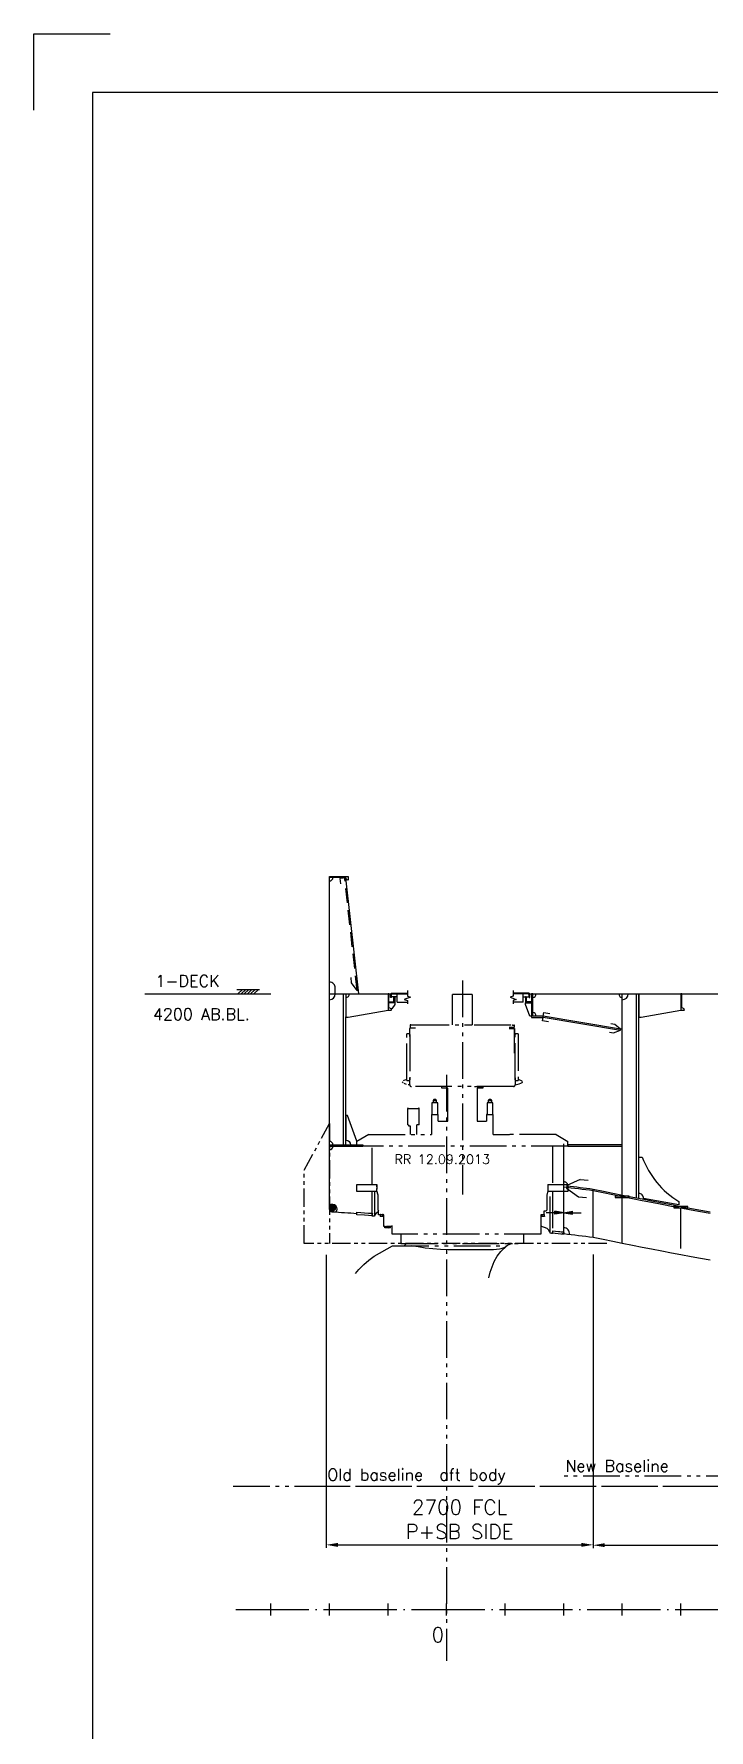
# Model space of a CAD drawing. Extents: x -86245 to 167090, y -69122 to 58950.
# Drawn here: x -836 to 4928, y 44480 to 58950 of the extents above; entities that cross this region are included whole.
import ezdxf

# ---------------------------------------------------------------- set-up
doc = ezdxf.new("R2010")
doc.units = 0
doc.header["$LTSCALE"] = 250
for name, pattern in [('CENTER', [3, 2.5, -0.25, 0, -0.25]), ('DASHED', [0.75, 0.5, -0.25]), ('PHANTOM', [2.1, 1.25, -0.2, 0.125, -0.2, 0.125, -0.2]), ('PHANTOM2', [1.25, 0.625, -0.125, 0.125, -0.125, 0.125, -0.125])]:
    doc.linetypes.add(name, pattern=pattern)
doc.layers.get('0').update_dxf_attribs({"linetype": 'CONTINUOUS'})
doc.layers.get('DEFPOINTS').update_dxf_attribs({"linetype": 'CONTINUOUS'})
for name, color, linetype in [('S0CO1', 1, 'CONTINUOUS'), ('S0CO2', 2, 'CONTINUOUS'), ('S0CO3', 3, 'CONTINUOUS'), ('S0CO5', 4, 'CONTINUOUS'), ('S0DA1', 1, 'DASHED'), ('S0PH1', 1, 'PHANTOM'), ('S0PH2', 2, 'PHANTOM'), ('S0TX2', 2, 'CONTINUOUS')]:
    doc.layers.add(name, color=color, linetype=linetype)
doc.styles.add('ROMANS', font='romans.shx', dxfattribs={"height": 125})
doc.dimstyles.get("Standard").update_dxf_attribs({"dimscale": 50, "dimtxt": 125, "dimasz": 2, "dimexe": 0.5, "dimexo": 1, "dimgap": 1, "dimtad": 1, "dimdsep": 46, "dimtxsty": 'ROMANS', "dimcen": 1.5, "dimclrd": 1, "dimclre": 1, "dimclrt": 2, "dimazin": 2, "dimtfac": 1, "dimtmove": 2, "dimatfit": 3, "dimfxl": 1, "dimtvp": 100, "dimtolj": 1, "dimarcsym": 0})

# ---------------------------------------------------------------- blocks, each defined once
blk = doc.blocks.new('HP140x8')
at = {"color": 0}
blk.add_lwpolyline([(0, 0), (0, -140), (24, -140, 0.767327), (27, -129), (11, -119, -0.267949), (8, -115), (8, 0)], format="xyb", close=True, dxfattribs=at)
blk = doc.blocks.new('*X8')
at = {"color": 0}
for p, q in [((13410, 17177), (13450, 17217)), ((13439, 17177), (13479, 17217)), ((13467, 17177), (13507, 17217)), ((13495, 17177), (13535, 17217)), ((13523, 17177), (13563, 17217)), ((13552, 17177), (13592, 17217))]:
    blk.add_line(p, q, dxfattribs=at)
blk = doc.blocks.new('TYKK')
at = {"layer": 'S0CO1'}
for p, q in [((-2.04, 0.82), (2.04, 0.82)), ((-2.04, 0), (2.04, 0))]:
    blk.add_line(p, q, dxfattribs=at)
at = {"layer": 'S0CO1', "xscale": 0.0204, "yscale": 0.0204, "zscale": 0.0204}
blk.add_blockref('*X8', (-275.41, -350.41), dxfattribs=at)
blk = doc.blocks.new('HP160x7')
at = {"color": 0}
blk.add_lwpolyline([(0, 0), (0, -160), (23, -160, 0.767327), (26, -149), (10, -140, -0.267949), (7, -134), (7, 0)], format="xyb", close=True, dxfattribs=at)
blk = doc.blocks.new('snip')
at = {"color": 0, "linetype": 'ByBlock'}
for p, q in [((-75, -151), (-75, -221)), ((75, -151), (75, -221))]:
    blk.add_line(p, q, dxfattribs=at)
blk.add_lwpolyline([(75, -151), (13, -43), (-12, -43), (-75, -151)], dxfattribs=at)
blk = doc.blocks.new('ST10005')
at = {"color": 1}
for p, q in [((0, 0), (2, 0.32)), ((0, 0), (2, -0.32)), ((0, 0), (4, 0)), ((2, 0.32), (2, -0.32))]:
    blk.add_line(p, q, dxfattribs=at)
blk.add_solid([(0, 0), (2, 0.32), (0, 0), (2, -0.32)], dxfattribs=at)
blk = doc.blocks.new('L200X100X10')
at = {"layer": 'S0CO2'}
blk.add_lwpolyline([(0, 0), (0, -200), (100, -200), (100, -200), (100, -190), (15, -190, -0.414214), (10, -185), (10, 0)], format="xyb", close=True, dxfattribs=at)
blk = doc.blocks.new('A$C3BA96D1C')
at = {"layer": 'S0CO1', "color": 8}
for p, q in [((529, -31), (521, -31)), ((579, -26), (529, -26)), ((579, -71), (579, -1)), ((579, -71), (665, -71)), ((1654, -71), (1568, -71)), ((1654, -71), (1654, -1)), ((1654, -26), (1704, -26)), ((1704, -31), (1712, -31))]:
    blk.add_line(p, q, dxfattribs=at)
for points in [[(521, -31), (521, -8, -0.414214), (536, 7), (665, 7)], [(1712, -31), (1712, -8, 0.414214), (1697, 7), (1568, 7)], [(529, -31), (529, -8, -0.414214), (536, -1), (665, -1)], [(1704, -31), (1704, -8, 0.414214), (1697, -1), (1568, -1)]]:
    blk.add_lwpolyline(points, format="xyb", dxfattribs=at)
at = {"layer": 'S0CO1', "color": 8, "linetype": 'Continuous'}
for points in [[(665, 29), (665, -19), (691, -29), (639, -47), (665, -57), (665, -86)], [(1568, 29), (1568, -19), (1542, -29), (1594, -47), (1568, -57), (1568, -86)]]:
    blk.add_lwpolyline(points, dxfattribs=at)
at = {"layer": 'S0CO1', "color": 8}
for points in [[(508, -76), (508, -72, -0.414214), (512, -68), (546, -68, 0.414214), (550, -64), (550, -30, -0.414214), (554, -26), (558, -26), (558, -76)], [(1725, -76), (1725, -72, 0.414214), (1721, -68), (1687, -68, -0.414214), (1683, -64), (1683, -30, 0.414214), (1679, -26), (1675, -26), (1675, -76)]]:
    blk.add_lwpolyline(points, format="xyb", close=True, dxfattribs=at)
for points in [[(558, -76), (558, -91), (533, -128), (527, -128)], [(1725, -76), (1725, -190), (1710, -190), (1675, -91), (1675, -76), (1725, -76)]]:
    blk.add_lwpolyline(points, dxfattribs=at)
blk = doc.blocks.new('A$C55CA376D')
at = {"color": 8, "linetype": 'ByBlock', "lineweight": -2}
for p, q in [((135, 4314), (135, 2488)), ((219, 4194), (51, 4194)), ((51, 3937), (51, 4194)), ((219, 4194), (219, 3937)), ((-312, 3930), (-312, 3912)), ((-309, 3912), (-312, 3912)), ((-312, 3910), (-265, 3910)), ((-312, 3904), (-312, 3910)), ((-305, 3937), (-294, 3937)), ((-294, 3937), (-292, 3937)), ((-290, 3937), (564, 3937)), ((160, 3937), (217, 3937)), ((578, 3912), (535, 3912)), ((560, 3937), (562, 3937)), ((562, 3937), (564, 3937)), ((562, 3934), (564, 3934)), ((564, 3934), (564, 3937)), ((564, 3934), (575, 3934)), ((576, 3934), (575, 3934)), ((577, 3933), (576, 3934)), ((578, 3931), (577, 3933)), ((578, 3930), (578, 3932)), ((578, 3930), (578, 3931)), ((578, 3930), (578, 3912)), ((579, 3912), (579, 3930)), ((-322, 3860), (-340, 3860)), ((-340, 3857), (-340, 3860)), ((-340, 3464), (-340, 3856)), ((-312, 3904), (-315, 3904)), ((-315, 3835), (-315, 3904)), ((-315, 3853), (-315, 3467)), ((535, 3904), (579, 3904)), ((579, 3904), (579, 3835)), ((579, 3694), (579, 3904)), ((585, 3467), (585, 3853)), ((610, 3860), (592, 3860)), ((610, 3860), (610, 3857)), ((610, 3856), (610, 3464)), ((-315, 3424), (-315, 3485)), ((585, 3485), (585, 3424)), ((-379, 3449), (-377, 3446)), ((-377, 3446), (-375, 3443)), ((-375, 3443), (-370, 3440)), ((-364, 3462), (-370, 3459)), ((-340, 3469), (-364, 3462)), ((-364, 3437), (-346, 3431)), ((-340, 3460), (-340, 3463)), ((-340, 3460), (-322, 3460)), ((-327, 3427), (-321, 3426)), ((-321, 3426), (-315, 3425)), ((571, 3410), (-301, 3410)), ((-40, 3395), (-40, 3410)), ((10, 3395), (-40, 3395)), ((10, 3371), (10, 3395)), ((10, 3114), (10, 3371)), ((238, 3410), (310, 3410)), ((310, 3395), (260, 3395)), ((260, 3395), (260, 3371)), ((260, 3371), (260, 3114)), ((310, 3410), (310, 3395)), ((585, 3425), (596, 3427)), ((592, 3460), (610, 3460)), ((596, 3427), (607, 3429)), ((607, 3429), (620, 3433)), ((634, 3462), (610, 3469)), ((610, 3463), (610, 3460)), ((620, 3433), (634, 3437)), ((640, 3459), (634, 3462)), ((634, 3437), (640, 3440)), ((645, 3456), (640, 3459)), ((640, 3440), (645, 3443)), ((645, 3443), (647, 3446)), ((649, 3449), (647, 3453)), ((647, 3446), (649, 3449)), ((-334, 3222), (-334, 3219)), ((-334, 3222), (-333, 3222)), ((-334, 3219), (-334, 3219)), ((-334, 3219), (-334, 3219)), ((-332, 3223), (-333, 3223)), ((-332, 3226), (-332, 3225)), ((-327, 3226), (-332, 3226)), ((-332, 3225), (-332, 3223)), ((-332, 3082), (-332, 3219)), ((-327, 3223), (-327, 3225)), ((-327, 3223), (-327, 3223)), ((-327, 3222), (-327, 3223)), ((-327, 3222), (-239, 3222)), ((-235, 3226), (-240, 3226)), ((-240, 3225), (-240, 3223)), ((-239, 3223), (-240, 3223)), ((-239, 3223), (-239, 3222)), ((-237, 3222), (-237, 3223)), ((-235, 3223), (-237, 3223)), ((-237, 3222), (-234, 3222)), ((-235, 3225), (-235, 3226)), ((-235, 3223), (-235, 3225)), ((-234, 3219), (-234, 3222)), ((-234, 3219), (-234, 3219)), ((-234, 3219), (-234, 3219)), ((-234, 3089), (-234, 3219)), ((-125, 3271), (-125, 3171)), ((-75, 3271), (-125, 3271)), ((-113, 3294), (-115, 3292)), ((-115, 3292), (-115, 3274)), ((-113, 3292), (-115, 3292)), ((-113, 3274), (-115, 3274)), ((-115, 3274), (-115, 3271)), ((-113, 3294), (-111, 3294)), ((-108, 3292), (-113, 3292)), ((-108, 3274), (-113, 3274)), ((-111, 3294), (-104, 3294)), ((-106, 3301), (-108, 3300)), ((-108, 3300), (-108, 3294)), ((-100, 3292), (-108, 3292)), ((-100, 3274), (-108, 3274)), ((-106, 3301), (-103, 3301)), ((-100, 3300), (-106, 3300)), ((-104, 3294), (-96, 3294)), ((-103, 3301), (-97, 3301)), ((-94, 3300), (-100, 3300)), ((-93, 3292), (-100, 3292)), ((-92, 3274), (-100, 3274)), ((-97, 3301), (-94, 3301)), ((-96, 3294), (-89, 3294)), ((-92, 3300), (-94, 3301)), ((-94, 3301), (-94, 3294)), ((-92, 3300), (-94, 3300)), ((-87, 3292), (-93, 3292)), ((-92, 3294), (-92, 3300)), ((-87, 3274), (-92, 3274)), ((-89, 3294), (-87, 3294)), ((-85, 3292), (-87, 3292)), ((-85, 3274), (-87, 3274)), ((-85, 3274), (-85, 3292)), ((-85, 3271), (-85, 3274)), ((-75, 3171), (-75, 3271)), ((395, 3271), (345, 3271)), ((345, 3271), (345, 3171)), ((357, 3292), (355, 3292)), ((355, 3292), (355, 3274)), ((355, 3274), (355, 3271)), ((357, 3274), (355, 3274)), ((362, 3292), (357, 3292)), ((362, 3274), (357, 3274)), ((364, 3301), (362, 3300)), ((362, 3300), (362, 3294)), ((364, 3300), (362, 3300)), ((370, 3274), (362, 3274)), ((364, 3301), (367, 3301)), ((364, 3301), (364, 3294)), ((370, 3300), (364, 3300)), ((366, 3294), (374, 3294)), ((376, 3300), (370, 3300)), ((378, 3274), (370, 3274)), ((373, 3301), (376, 3301)), ((374, 3294), (381, 3294)), ((378, 3300), (376, 3301)), ((378, 3300), (376, 3300)), ((378, 3294), (378, 3300)), ((383, 3292), (378, 3292)), ((383, 3274), (378, 3274)), ((381, 3294), (383, 3294)), ((385, 3292), (383, 3292)), ((385, 3274), (383, 3274)), ((385, 3274), (385, 3292)), ((395, 3171), (395, 3271)), ((-332, 3082), (-326, 3082)), ((-326, 3082), (-326, 3074)), ((-326, 3074), (-312, 3074)), ((-312, 3074), (-312, 3000)), ((-234, 3082), (-255, 3082)), ((-255, 3000), (-255, 3082)), ((-234, 3089), (-234, 3089)), ((-234, 3082), (-234, 3089)), ((-128, 3171), (-128, 3000)), ((-127, 3171), (-128, 3171)), ((-125, 3171), (-127, 3171)), ((-125, 3171), (-75, 3171)), ((-72, 3171), (-73, 3171)), ((-72, 3114), (-72, 3171)), ((-72, 3114), (10, 3114)), ((260, 3114), (342, 3114)), ((342, 3171), (342, 3114)), ((343, 3171), (342, 3171)), ((345, 3171), (343, 3171)), ((345, 3171), (395, 3171)), ((397, 3171), (395, 3171)), ((398, 3000), (398, 3171)), ((-1000, 2912), (-715, 2912)), ((-1000, 2900), (-715, 2900)), ((-665, 3000), (-765, 2942)), ((-765, 2900), (-765, 2942)), ((1035, 2900), (-765, 2900)), ((-715, 2900), (-715, 2912)), ((-665, 3000), (-128, 3000)), ((-635, 2575), (-635, 2900)), ((-496, 3000), (-480, 3000)), ((398, 3000), (446, 3000)), ((446, 3000), (492, 3000)), ((492, 3000), (536, 3000)), ((935, 3000), (536, 3000)), ((905, 2900), (905, 2575)), ((935, 3000), (1035, 2942)), ((1035, 2900), (1035, 2942)), ((-765, 2515), (-765, 2575)), ((-765, 2575), (-595, 2575)), ((-765, 2515), (-765, 2575)), ((-765, 2575), (-595, 2575)), ((-599, 2515), (-765, 2515)), ((-599, 2515), (-765, 2515)), ((-635, 2304), (-635, 2515)), ((-615, 2515), (-635, 2515)), ((-615, 2515), (-635, 2515)), ((-615, 2515), (-615, 2303)), ((-615, 2515), (-615, 2303)), ((-599, 2515), (-596, 2527)), ((-599, 2515), (-596, 2527)), ((-596, 2527), (-596, 2527)), ((-595, 2527), (-596, 2527)), ((-596, 2527), (-596, 2527)), ((-595, 2527), (-596, 2527)), ((-595, 2555), (-595, 2575)), ((-595, 2555), (-595, 2575)), ((-595, 2575), (-595, 2533)), ((-595, 2520), (-595, 2540)), ((-585, 2483), (-595, 2520)), ((-585, 2483), (-595, 2520)), ((-585, 2356), (-585, 2483)), ((865, 2520), (855, 2483)), ((855, 2483), (855, 2356)), ((865, 2575), (865, 2540)), ((865, 2575), (1035, 2575)), ((865, 2540), (865, 2520)), ((1035, 2515), (869, 2515)), ((885, 2575), (905, 2575)), ((905, 2515), (885, 2515)), ((885, 2158), (885, 2515)), ((905, 2515), (905, 2166)), ((1000, 2515), (1000, 2515)), ((1035, 2575), (1035, 2515)), ((-765, 2316), (-765, 2337)), ((-765, 2337), (-732, 2335)), ((-700, 2312), (-765, 2316)), ((-732, 2335), (-700, 2333)), ((-700, 2333), (-667, 2330)), ((-667, 2330), (-634, 2328)), ((-634, 2328), (-635, 2321)), ((-634, 2328), (-635, 2321)), ((-635, 2321), (-635, 2314)), ((-611, 2317), (-615, 2303)), ((-611, 2317), (-615, 2303)), ((-602, 2328), (-611, 2317)), ((-602, 2328), (-611, 2317)), ((-588, 2339), (-602, 2328)), ((-588, 2339), (-602, 2328)), ((-580, 2343), (-588, 2339)), ((-580, 2343), (-588, 2339)), ((-585, 2356), (-582, 2350)), ((-585, 2356), (-582, 2350)), ((-580, 2350), (-582, 2350)), ((-580, 2350), (-582, 2350)), ((-580, 2315), (-580, 2350)), ((-580, 2315), (-580, 2350)), ((-568, 2317), (-568, 2315)), ((-564, 2317), (-568, 2317)), ((-568, 2317), (-568, 2315)), ((-564, 2317), (-568, 2317)), ((-567, 2317), (-565, 2317)), ((-567, 2317), (-567, 2303)), ((-567, 2317), (-565, 2317)), ((-565, 2317), (-559, 2317)), ((-565, 2317), (-559, 2317)), ((-559, 2317), (-551, 2317)), ((-559, 2317), (-551, 2317)), ((-551, 2317), (-545, 2317)), ((-551, 2317), (-545, 2317)), ((-542, 2317), (-546, 2317)), ((-542, 2317), (-546, 2317)), ((-545, 2317), (-543, 2317)), ((-545, 2317), (-543, 2317)), ((-543, 2303), (-543, 2317)), ((-543, 2303), (-543, 2317)), ((-542, 2315), (-542, 2317)), ((-542, 2315), (-542, 2317)), ((813, 2317), (815, 2317)), ((813, 2317), (813, 2303)), ((815, 2317), (821, 2317)), ((821, 2317), (829, 2317)), ((829, 2317), (835, 2317)), ((834, 2317), (834, 2350)), ((834, 2350), (850, 2350)), ((835, 2317), (837, 2317)), ((837, 2303), (837, 2317)), ((852, 2350), (855, 2356)), ((-668, 2310), (-700, 2312)), ((-635, 2307), (-668, 2310)), ((-635, 2314), (-636, 2307)), ((-635, 2314), (-636, 2307)), ((-635, 2314), (-635, 2314)), ((-635, 2314), (-635, 2311)), ((-635, 2314), (-635, 2314)), ((-635, 2311), (-635, 2307)), ((-635, 2311), (-635, 2307)), ((-635, 2304), (-635, 2305)), ((-625, 2304), (-635, 2305)), ((-635, 2304), (-635, 2305)), ((-615, 2303), (-625, 2304)), ((-615, 2303), (-625, 2304)), ((-615, 2303), (-615, 2303)), ((-568, 2315), (-580, 2315)), ((-568, 2315), (-580, 2315)), ((-567, 2303), (-565, 2303)), ((-567, 2303), (-565, 2301)), ((-567, 2303), (-565, 2303)), ((-567, 2303), (-565, 2301)), ((-565, 2303), (-559, 2303)), ((-565, 2303), (-559, 2303)), ((-563, 2301), (-565, 2301)), ((-563, 2301), (-565, 2301)), ((-558, 2301), (-563, 2301)), ((-558, 2301), (-563, 2301)), ((-559, 2303), (-551, 2303)), ((-559, 2303), (-551, 2303)), ((-552, 2301), (-558, 2301)), ((-552, 2301), (-558, 2301)), ((-547, 2301), (-552, 2301)), ((-551, 2303), (-545, 2303)), ((-551, 2303), (-545, 2303)), ((-545, 2301), (-547, 2301)), ((-545, 2301), (-547, 2301)), ((-545, 2301), (-543, 2303)), ((-545, 2303), (-543, 2303)), ((-545, 2301), (-543, 2303)), ((-545, 2303), (-543, 2303)), ((-542, 2315), (-543, 2315)), ((-542, 2315), (-543, 2315)), ((-542, 2315), (-542, 2315)), ((-535, 2315), (-542, 2315)), ((-542, 2315), (-542, 2315)), ((-535, 2315), (-542, 2315)), ((-535, 2231), (-535, 2315)), ((-535, 2216), (-535, 2231)), ((-525, 2216), (-535, 2216)), ((-528, 2216), (-525, 2216)), ((-528, 2205), (-528, 2216)), ((-528, 2205), (-526, 2204)), ((-503, 2204), (-526, 2204)), ((-525, 2216), (-518, 2216)), ((-524, 2216), (-513, 2216)), ((-469, 2216), (-512, 2216)), ((-503, 2204), (-501, 2205)), ((-501, 2205), (-501, 2216)), ((-496, 2216), (-496, 2205)), ((-496, 2205), (-494, 2204)), ((-479, 2204), (-494, 2204)), ((-479, 2204), (-478, 2205)), ((-478, 2205), (-478, 2216)), ((-468, 2216), (-469, 2216)), ((-465, 2216), (-468, 2216)), ((-465, 2150), (-465, 2225)), ((813, 2315), (805, 2315)), ((805, 2315), (805, 2150)), ((860, 2197), (805, 2217)), ((812, 2315), (812, 2315)), ((813, 2303), (815, 2301)), ((835, 2301), (815, 2301)), ((837, 2303), (835, 2301)), ((874, 2184), (860, 2197)), ((882, 2171), (874, 2184)), ((885, 2159), (882, 2171)), ((905, 2166), (906, 2173)), ((906, 2173), (906, 2179)), ((906, 2179), (930, 2177)), ((930, 2177), (954, 2174)), ((954, 2174), (966, 2172)), ((966, 2172), (978, 2171)), ((978, 2171), (990, 2170)), ((-617, 1962), (-463, 2050)), ((805, 2150), (-465, 2150)), ((-463, 2050), (513, 2050)), ((-390, 2150), (-390, 2070)), ((-390, 2070), (660, 2070)), ((-366, 2050), (-363, 2051)), ((-363, 2051), (-360, 2053)), ((-360, 2053), (-357, 2055)), ((-357, 2055), (-353, 2058)), ((-354, 2070), (-353, 2069)), ((-353, 2069), (-352, 2067)), ((-352, 2061), (-353, 2058)), ((-352, 2067), (-351, 2064)), ((-351, 2064), (-352, 2061)), ((-243, 2041), (-303, 2050)), ((-182, 2032), (-243, 2041)), ((-118, 2025), (-182, 2032)), ((471, 2027), (462, 2024)), ((464, 2002), (513, 2050)), ((480, 2030), (471, 2027)), ((488, 2034), (480, 2030)), ((494, 2037), (488, 2034)), ((500, 2040), (494, 2037)), ((504, 2043), (500, 2040)), ((506, 2044), (504, 2043)), ((507, 2045), (506, 2044)), ((507, 2045), (519, 2055)), ((519, 2055), (533, 2063)), ((533, 2063), (540, 2066)), ((540, 2066), (548, 2068)), ((548, 2068), (556, 2070)), ((556, 2070), (564, 2070)), ((660, 2070), (660, 2150)), ((895, 2157), (885, 2159)), ((905, 2156), (895, 2157)), ((904, 2159), (905, 2162)), ((928, 2156), (904, 2159)), ((904, 2159), (904, 2159)), ((905, 2166), (905, 2166)), ((905, 2166), (905, 2156)), ((905, 2162), (905, 2166)), ((905, 2156), (905, 2156)), ((952, 2153), (928, 2156)), ((975, 2151), (952, 2153)), ((999, 2148), (975, 2151)), ((990, 2170), (1000, 2169)), ((1000, 2152), (999, 2148)), ((1000, 2160), (1000, 2169)), ((1000, 2164), (1000, 2155)), ((1000, 2155), (1000, 2152)), ((1000, 2151), (1000, 2152)), ((-748, 1849), (-707, 1890)), ((-707, 1890), (-663, 1928)), ((-663, 1928), (-617, 1962)), ((-53, 2020), (-118, 2025)), ((13, 2017), (-53, 2020)), ((80, 2016), (13, 2017)), ((147, 2016), (80, 2016)), ((214, 2016), (147, 2016)), ((279, 2016), (214, 2016)), ((311, 2016), (279, 2016)), ((342, 2016), (311, 2016)), ((373, 2017), (342, 2016)), ((371, 1826), (407, 1917)), ((401, 2017), (373, 2017)), ((427, 2019), (401, 2017)), ((407, 1917), (433, 1961)), ((452, 2021), (427, 2019)), ((433, 1961), (464, 2002)), ((462, 2024), (452, 2021)), ((-778, 1815), (-748, 1849)), ((360, 1777), (371, 1826))]:
    blk.add_line(p, q, dxfattribs=at)
for centre, radius, start, end in [((-305, 3930), 7, 90, 180), ((575, 3930), 4, 0, 90), ((-322, 3853), 7, 0, 90), ((592, 3853), 7, 90, 180), ((-322, 3467), 7, 270, 0), ((-301, 3424), 14, 180, 270), ((571, 3424), 14, 270, 0), ((592, 3467), 7, 180, 270), ((-615, 2533), 20, 345, 0), ((-615, 2533), 20, 345, 0)]:
    blk.add_arc(centre, radius, start, end, dxfattribs=at)
at = {"color": 8, "linetype": 'ByBlock', "lineweight": -2, "style": 'ROMANS'}
blk.add_text('RR 12.09.2013', height=80, dxfattribs=at).set_placement((-445, 2749))
blk = doc.blocks.new('A$C27CE3E73')
at = {"layer": 'S0PH1'}
blk.add_line((-608, -2070), (14965, -2070), dxfattribs=at)
blk = doc.blocks.new('A$C46B77419')
at = {"layer": 'S0CO1'}
blk.add_hatch(color=8, dxfattribs=at).paths.add_polyline_path([(-14700, 3621.664, 1), (-14750, 3621.664, 1)])
at = {"layer": 'S0CO1', "color": 8}
for p, q in [((-14500, 5450.118), (-14610.434, 6440.118)), ((-12925.828, 5250.118), (-12266.644, 5140.254)), ((-12500, 3374.858), (-12500, 3781.59))]:
    blk.add_line(p, q, dxfattribs=at)
for points in [[(-14610.434, 6440.118), (-14660.126, 6434.575), (-14654.876, 6387.514)], [(-14503.347, 5480.118), (-14513.409, 5480.118), (-14560.843, 5544.539), (-14565.95, 5590.319)], [(-14610, 5450.118), (-14610, 5250.118), (-14590, 5250.118), (-14250, 5310.118)], [(-12110, 5450.118), (-12110, 5250.118), (-12090, 5250.118), (-11750, 5310.118)], [(-12880.117, 5210.565), (-12931.006, 5219.047), (-12925.869, 5249.872), (-12924.184, 5259.982), (-12919.046, 5290.807), (-12868.157, 5282.326)], [(-12359.629, 5123.817), (-12325.213, 5118.081), (-12266.685, 5140.008), (-12265, 5150.118), (-12313.253, 5189.841), (-12347.669, 5195.578)], [(-14750, 4162.118), (-14465, 4162.118), (-14465, 4150.118), (-14750, 4150.118)], [(-12250, 4162.118), (-12714.999, 4162.118), (-12714.999, 4150.118), (-12250, 4150.118)]]:
    blk.add_lwpolyline(points, dxfattribs=at)
for points in [[(-14700, 5450.118), (-14700, 5500.118, 0.414213624), (-14750, 5550.118)], [(-12250, 5150.118), (-12265, 5150.118), (-12925, 5260.118), (-12985, 5260.118, 0.414213562), (-13015, 5290.118), (-13015, 5420.118, 0.414213562), (-12985, 5450.118), (-12280, 5450.118, 0.414213562), (-12250, 5420.118)]]:
    blk.add_lwpolyline(points, format="xyb", dxfattribs=at)
at = {"layer": 'S0CO1'}
blk.add_lwpolyline([(-16327.189, 5450.118), (-15250.601, 5450.118)], dxfattribs=at)
at = {"layer": 'S0CO1', "color": 8, "flags": 128}
for points in [[(-14630, 4162.118), (-14630, 5450.118)], [(-12130, 3710.382), (-12130, 5450.118)], [(-12110, 3706.407), (-12110, 5450.118)], [(-14610, 4162.118), (-14610, 5254.034)], [(-12130, 3710.382), (-12130, 5240.118)], [(-12110, 3706.407), (-12110, 5240.118)]]:
    blk.add_lwpolyline(points, dxfattribs=at)
at = {"layer": 'S0CO1', "color": 8}
blk.add_lwpolyline([(-14570, 4162.118), (-14515, 4162.118), (-14515, 4192.383), (-14595, 4412.118), (-14610, 4412.118), (-14610, 4202.118, -0.414213562)], format="xyb", close=True, dxfattribs=at)
at = {"layer": 'S0CO1', "color": 8, "flags": 128}
blk.add_lwpolyline([(-12079.422, 4057.541, 0.171345483), (-11767.042, 3679.566), (-11767.042, 3649.566), (-12068.887, 3704.969, 0.420350243), (-12109.422, 3747.541), (-12109.422, 4057.541)], format="xyb", close=True, dxfattribs=at)
for points in [[(-12750, 3803.925, -0.001166), (-12500, 3773.549), (-12414.111, 3755.731), (-12332.025, 3738.875), (-12250, 3722.199), (-12163.229, 3704.75), (-12081.672, 3688.543), (-12000.197, 3672.535), (-11912.626, 3655.578), (-11831.26, 3640.094), (-11750, 3624.889), (-11661.532, 3608.6), (-11581.187, 3594.039), (-11500.965, 3579.717)], [(-12723.855, 3812.889, -0.001052992), (-12498.04, 3785.398), (-12411.685, 3767.483), (-12329.623, 3750.632), (-12247.622, 3733.961), (-12160.877, 3716.517), (-12079.346, 3700.316), (-11997.899, 3684.313), (-11910.364, 3667.363), (-11829.035, 3651.886), (-11747.81, 3636.687), (-11659.376, 3620.405), (-11579.063, 3605.85), (-11498.866, 3591.532)]]:
    blk.add_lwpolyline(points, format="xyb", dxfattribs=at)
at = {"layer": 'S0CO1', "color": 8}
blk.add_circle((-14725, 3621.664), 25, dxfattribs=at)
for centre, radius, start, end in [((-14750, 6443.118), 30, 269.9999407, 0.000006), ((-14750, 5450.118), 50, 270, 0), ((-14610, 5450.118), 30, 270, 0), ((-12250, 5450.118), 50, 270, 0), ((-14750, 4162.118), 30, 0, 90), ((-14750, 4150.118), 30, 270, 0), ((-12744.566, 3815.362), 30, 352.9308628, 90), ((-14725, 3613.763), 40, 317.55221, 128.6821875), ((-12750, 3405.228), 50, 353.1783151, 90)]:
    blk.add_arc(centre, radius, start, end, dxfattribs=at)
at = {"layer": 'S0CO2', "color": 8}
for points in [[(-12310, 3713.329), (-12190, 3713.329), (-12190, 3725.329), (-12310, 3725.329)], [(-11810, 3624.889), (-11690, 3624.889), (-11690, 3636.889), (-11810, 3636.889)]]:
    blk.add_lwpolyline(points, close=True, dxfattribs=at)
at = {"layer": 'S0CO3', "color": 8, "flags": 128}
for points in [[(-12250, 3374.531), (-12250, 3713.329)], [(-11750, 3277.066), (-11750, 3624.889)]]:
    blk.add_lwpolyline(points, dxfattribs=at)
at = {"layer": 'S0CO5', "color": 8, "flags": 128}
for points in [[(-14515, 3574.351, 0.001464981), (-14726.632, 3588.817, -0.395208619), (-14750, 3613.764), (-14750, 6450.118)], [(-12766.149, 3407.155, -0.000082349), (-12750, 3405.234, -0.001166), (-12500, 3374.858), (-12414.111, 3357.04), (-12332.025, 3340.185), (-12250, 3323.508), (-12163.229, 3306.06), (-12081.672, 3289.853), (-12000.197, 3273.845), (-11912.626, 3256.888), (-11831.26, 3241.403), (-11750, 3226.198), (-11661.532, 3209.909), (-11581.187, 3195.349), (-11500.965, 3181.027)]]:
    blk.add_lwpolyline(points, format="xyb", dxfattribs=at)
for points in [[(-14750, 5450.118), (-14232, 5450.118)], [(-13035, 5450.118), (-3500, 5450.118)], [(-12250, 3323.508), (-12250, 5450.118)], [(-12750, 3405.234), (-12750, 4170.457)]]:
    blk.add_lwpolyline(points, dxfattribs=at)
at = {"layer": 'S0DA1', "color": 8}
blk.add_line((-14513.409, 5480.118), (-14620.372, 6439.01), dxfattribs=at)
at = {"layer": 'S0PH1'}
blk.add_line((-13750, 4758.245), (-13750, -240.952), dxfattribs=at)
at = {"layer": 'S0PH2', "color": 8, "linetype": 'PHANTOM2'}
blk.add_lwpolyline([(-12383.358, 3320.118), (-14965, 3320.118), (-14965, 3945.118), (-14750, 4345.118), (-14750, 3320.118)], dxfattribs=at)
blk.add_blockref('A$C27CE3E73', (-14965, 3320.118))
at = {"layer": 'S0CO1', "color": 8}
blk.add_blockref('A$C3BA96D1C', (-14750, 5450.118), dxfattribs=at)
at = {"layer": 'S0CO1', "color": 8, "rotation": 84.52084537369115}
blk.add_blockref('snip', (-12767.218, 3807.628), dxfattribs=at)
at = {"layer": 'S0CO1', "color": 8, "yscale": 37.5, "zscale": 37.5, "rotation": 180}
for xscale in [37.5, -37.5]:
    blk.add_blockref('ST10005', (-12750, 3583.019), dxfattribs=dict(at, xscale=xscale))
at = {"layer": 'S0CO2', "color": 8, "xscale": -1, "rotation": 90.00000602060499}
blk.add_blockref('HP160x7', (-14750, 6450.118), dxfattribs=at)
at = {"layer": 'S0CO2', "color": 8}
for p in [(-14250, 5450.118), (-14250, 5450.118), (-11750, 5450.118)]:
    blk.add_blockref('HP140x8', p, dxfattribs=at)
at = {"layer": 'S0PH1', "color": 8}
blk.add_blockref('A$C55CA376D', (-13750, 1250.118), dxfattribs=at)
at = {"layer": 'S0PH2', "color": 8}
blk.add_blockref('L200X100X10', (-13025, 5449.973), dxfattribs=at)
at = {"layer": 'S0TX2', "xscale": 47.25, "yscale": 47.25, "zscale": 47.25}
blk.add_blockref('TYKK', (-15444.743, 5450.118), dxfattribs=at)
at = {"layer": 'S0TX2', "style": 'ROMANS'}
for s, p in [('1-DECK', (-16236.423, 5510.376)), ('4200 AB.BL.', (-16258.082, 5226.634))]:
    blk.add_text(s, height=100, dxfattribs=at).set_placement(p)
blk = doc.blocks.new('R-A0')
at = {"color": 2}
blk.add_lwpolyline([(58800, 42050), (59450, 42050), (59450, 41400)], dxfattribs=at)
blk = doc.blocks.new('A$C775A635E')
at = {"layer": 'S0CO1', "color": 6}
blk.add_lwpolyline([(0, 0), (0, 58450), (-41050, 58450), (-41050, 0)], close=True, dxfattribs=at)
at = {"layer": 'S0CO1', "rotation": 90}
blk.add_blockref('R-A0', (500, -500), dxfattribs=at)
blk = doc.blocks.new('A$C257C65E9')
at = {"layer": 'S0TX2', "color": 1, "linetype": 'CENTER'}
blk.add_line((-1800, 25), (35318, 25), dxfattribs=at)
at = {"layer": 'S0TX2', "color": 2, "linetype": 'Continuous'}
for p, q in [((-1500, -25), (-1500, 75)), ((-1000, -25), (-1000, 75)), ((-500, -25), (-500, 75)), ((0, -25), (0, 75)), ((500, -25), (500, 75)), ((1000, -25), (1000, 75)), ((1500, -25), (1500, 75)), ((2000, -25), (2000, 75))]:
    blk.add_line(p, q, dxfattribs=at)
at = {"layer": 'S0CO1', "color": 2, "linetype": 'ByBlock', "style": 'ROMANS'}
blk.add_text('0', height=125, dxfattribs=at).set_placement((-128, -253))
blk = doc.blocks.new('*D111')
at = {"layer": 'DEFPOINTS', "color": 0, "transparency": 16777216}
for p in [(3937, 48587), (16534, 46237), (16534, 46057)]:
    blk.add_point(p, dxfattribs=at)
at = {"layer": 'S0TX2', "color": 1, "lineweight": -2, "transparency": 16777216}
for p, q in [((3937, 48537), (3937, 46032)), ((16534, 46187), (16534, 46032)), ((4037, 46057), (16434, 46057))]:
    blk.add_line(p, q, dxfattribs=at)
at = {"layer": 'S0TX2', "color": 1, "transparency": 16777216}
for points in [[(4037, 46074), (4037, 46041), (3937, 46057)], [(16434, 46074), (16434, 46041), (16534, 46057)]]:
    blk.add_solid(points, dxfattribs=at)
at = {"layer": 'S0TX2', "color": 2, "transparency": 16777216, "insert": (10236, 46274), "char_height": 125, "attachment_point": 5, "style": 'ROMANS'}
blk.add_mtext('\\A1;GIRDER ALONG KNUCKLE AT TOP OF SKEG 2700 - 1875 FCL\\PP+SB SIDE', dxfattribs=at)
blk = doc.blocks.new('*D112')
at = {"layer": 'DEFPOINTS', "color": 0, "transparency": 16777216}
for p in [(1659, 48585), (3937, 48487), (3937, 46060)]:
    blk.add_point(p, dxfattribs=at)
at = {"layer": 'S0TX2', "color": 1, "lineweight": -2, "transparency": 16777216}
for p, q in [((1659, 48535), (1659, 46035)), ((3937, 48437), (3937, 46035)), ((1759, 46060), (3837, 46060))]:
    blk.add_line(p, q, dxfattribs=at)
at = {"layer": 'S0TX2', "color": 1, "transparency": 16777216}
for points in [[(1759, 46077), (1759, 46043), (1659, 46060)], [(3837, 46077), (3837, 46043), (3937, 46060)]]:
    blk.add_solid(points, dxfattribs=at)
at = {"layer": 'S0TX2', "color": 2, "transparency": 16777216, "insert": (2798, 46277), "char_height": 125, "attachment_point": 5, "style": 'ROMANS'}
blk.add_mtext('\\A1;2700 FCL\\PP+SB SIDE', dxfattribs=at)
blk = doc.blocks.new('A$C7FAE4A53')
at = {"layer": 'S0PH1', "color": 6}
blk.add_line((9103, -4287), (-25513, -4287), dxfattribs=at)
at = {"layer": 'S0PH1'}
blk.add_line((-27641, -4373), (-12750, -4373), dxfattribs=at)
at = {"layer": 'S0TX2', "style": 'ROMANS'}
blk.add_text('New Baseline', height=100, dxfattribs=at).set_placement((-25486, -4250))
at = {"layer": 'S0TX2', "insert": (-27519, -4225), "char_height": 100, "width": 2142.83, "attachment_point": 1, "style": 'ROMANS'}
blk.add_mtext('Old baseline  aft body', dxfattribs=at)

msp = doc.modelspace()

# ---------------------------------------------------------------- block references
at = {"layer": 'S0CO1', "linetype": 'ByBlock'}
for name, p in [('A$C775A635E', (40713.595, 0)), ('A$C46B77419', (16437.057, 45310.426)), ('A$C257C65E9', (2687.057, 45483.435))]:
    msp.add_blockref(name, p, dxfattribs=at)
at = {"layer": 'S0CO1'}
msp.add_blockref('A$C7FAE4A53', (29187.057, 50933.553), dxfattribs=at)

# ---------------------------------------------------------------- dimensions: what is measured, and where the dimension line sits
at = {"layer": 'S0TX2'}
for base, p1, p2, text, picture, middle in [((3937.057, 46059.979), (1658.565, 48584.777), (3937.057, 48486.525), '2700 FCL\\PP+SB SIDE', '*D112', (2797.811, 46276.646)), ((16534.033, 46057.407), (3937.057, 48587.333), (16534.033, 46236.989), 'GIRDER ALONG KNUCKLE AT TOP OF SKEG 2700 - 1875 FCL\\PP+SB SIDE', '*D111', (10235.545, 46274.074))]:
    dim = msp.add_linear_dim(base=base, p1=p1, p2=p2, text=text, dimstyle='STANDARD', dxfattribs=at)
    dim.commit()
    dim.dimension.update_dxf_attribs({"geometry": picture, "text_midpoint": middle})

doc.saveas('drawing.dxf')
